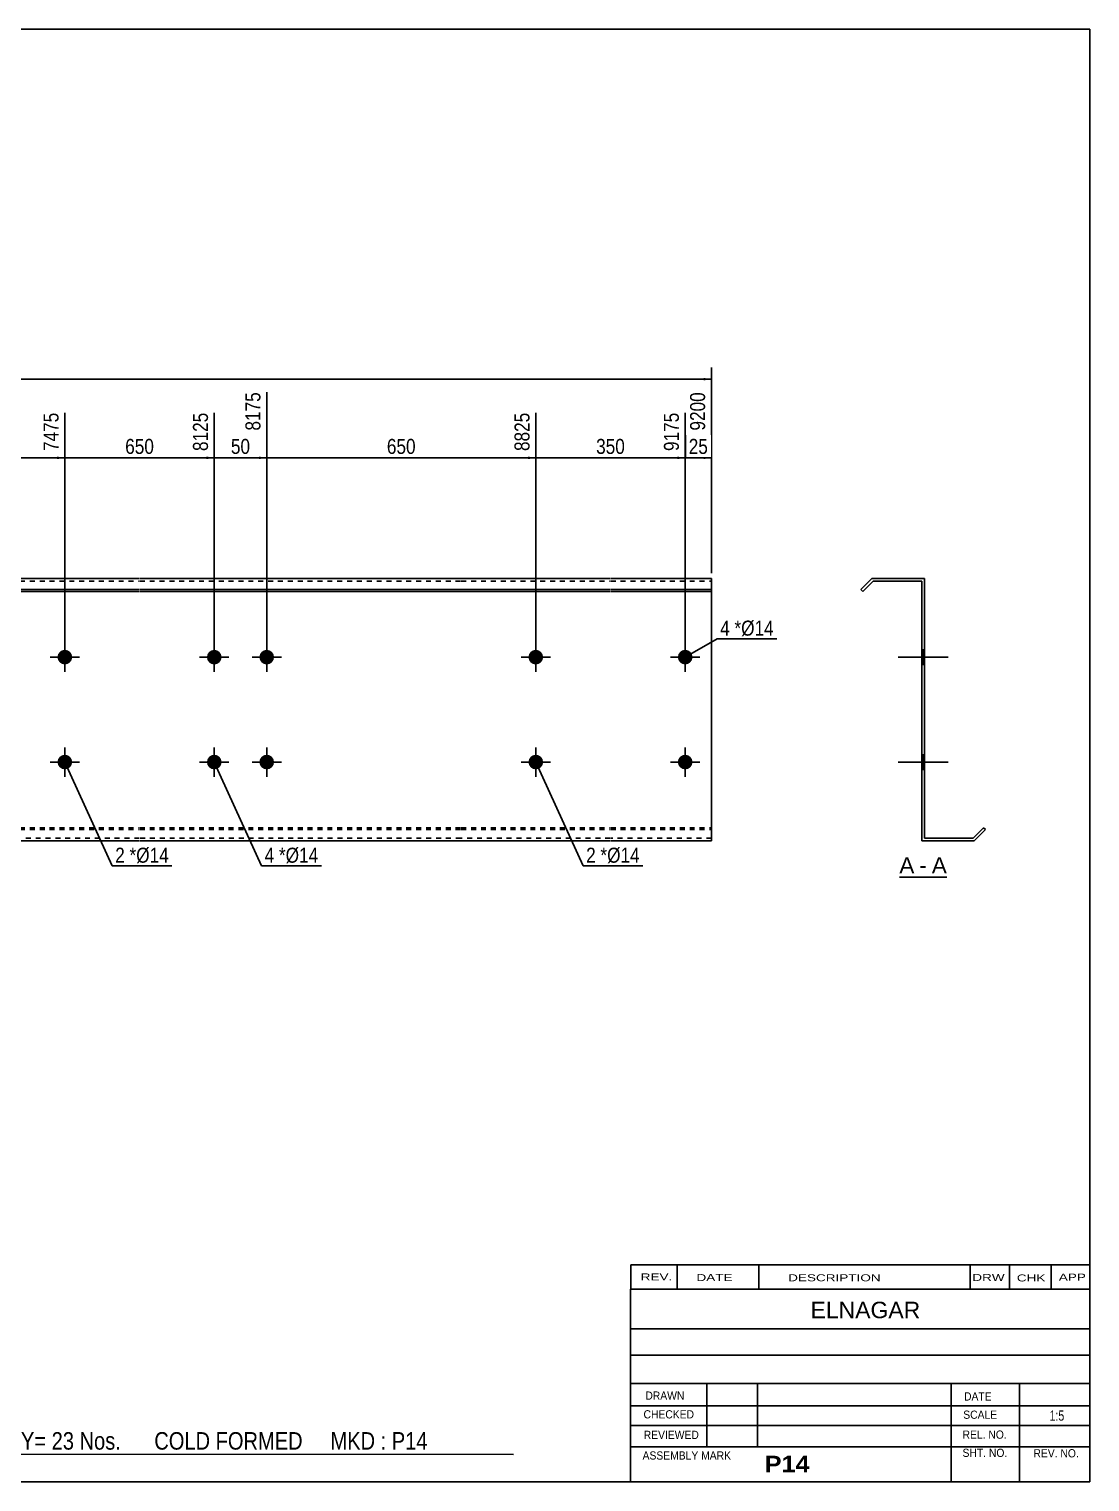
# Model space of a CAD drawing. Header units: millimetres. Extents: x -60 to 343, y -147 to 130.
# Drawn here: x 140.5 to 342.8, y -147.2 to 129.8 of the extents above; entities that cross this region are included whole.
import ezdxf

# ---------------------------------------------------------------- set-up
doc = ezdxf.new("R2010")
doc.units = ezdxf.units.MM
doc.linetypes.add('DXK_LINE_DOT1', pattern=[1.8814, 0.9407, -0.9407])
doc.styles.add('Arial', font='ARIAL.TTF', dxfattribs={"height": 0.2})
doc.styles.add('Arial Bold', font='ARIALBD.TTF', dxfattribs={"height": 0.2})
doc.styles.add('Arial Narrow', font='ARIALN.TTF', dxfattribs={"height": 0.2})

# ---------------------------------------------------------------- blocks, each defined once
blk = doc.blocks.new('Unknown-629276270-1647')
at = {"color": 5, "linetype": 'Continuous'}
for p, q in [((342.8, 129.75), (-57.2, 129.75)), ((-57.2, 129.75), (-57.2, -147.25)), ((342.8, -147.25), (342.8, 129.75)), ((-57.2, -147.25), (342.8, -147.25))]:
    blk.add_line(p, q, dxfattribs=at)
at = {"color": 174, "linetype": 'Continuous', "style": 'Arial'}
blk.add_text('Tekla structures', height=1.9102, rotation=90, dxfattribs=at).set_placement((-57.7, -146.75))
blk = doc.blocks.new('Unknown-629276270-12 - 1221')
at = {"color": 7, "linetype": 'Continuous'}
blk.add_line((306.47, -31.95), (315.5, -31.95), dxfattribs=at)
at = {"color": 0, "linetype": 'Continuous'}
blk.add_wipeout([(309.31, -31.2), (309.31, -28), (306.47, -28), (306.47, -31.2)], dxfattribs=at)
blk.add_wipeout([(311.7, -31.2), (311.7, -28), (310.27, -28), (310.27, -31.2)], dxfattribs=at)
at = {"color": 96, "linetype": 'Continuous', "style": 'Arial'}
blk.add_text('A', height=3.06, dxfattribs=at).set_placement((306.47, -31.2))
at = {"color": 0, "linetype": 'Continuous'}
blk.add_wipeout([(315.5, -31.2), (315.5, -28), (312.66, -28), (312.66, -31.2)], dxfattribs=at)
at = {"color": 96, "linetype": 'Continuous', "style": 'Arial'}
for s, p in [('-', (310.27, -31.2)), ('A', (312.66, -31.2))]:
    blk.add_text(s, height=3.06, dxfattribs=at).set_placement(p)
blk = doc.blocks.new('Bolt-629276270-1207 - 1201')
at = {"linetype": 'Continuous'}
for points in [[(117.48, 10, -1), (120.28, 10, -1)], [(264.23, 10, -1), (267.03, 10, -1)]]:
    blk.add_hatch(color=3, dxfattribs=at).paths.add_polyline_path(points)
at = {"color": 3, "linetype": 'Continuous'}
for p, q in [((118.88, 7.2), (118.88, 12.8)), ((265.63, 7.2), (265.63, 12.8)), ((121.68, 10), (116.08, 10)), ((268.43, 10), (262.83, 10))]:
    blk.add_line(p, q, dxfattribs=at)
blk = doc.blocks.new('Bolt-629276270-1215 - 1201')
at = {"linetype": 'Continuous'}
blk.add_hatch(color=3, dxfattribs=at).paths.add_polyline_path([(145.96, -10, -1), (148.76, -10, -1)])
at = {"color": 3, "linetype": 'Continuous'}
for p, q in [((147.36, -12.8), (147.36, -7.2)), ((150.16, -10), (144.56, -10))]:
    blk.add_line(p, q, dxfattribs=at)
blk = doc.blocks.new('Part-629276270-1204 - 1201')
at = {"color": 2, "linetype": 'Continuous'}
for p, q in [((49.19, 25), (0, 25)), ((0, 25), (0, -25)), ((77.68, 25), (49.29, 25)), ((104.58, 25), (77.78, 25)), ((133.07, 25), (104.68, 25)), ((161.56, 25), (133.17, 25)), ((222.85, 25), (161.66, 25)), ((251.34, 25), (222.95, 25)), ((270.63, 25), (251.44, 25)), ((270.63, -25), (270.63, 25)), ((0, 22.88), (49.19, 22.88)), ((0, 22.53), (49.19, 22.53)), ((49.29, 22.88), (77.68, 22.88)), ((49.29, 22.53), (77.68, 22.53)), ((77.78, 22.88), (104.58, 22.88)), ((77.78, 22.53), (104.58, 22.53)), ((104.68, 22.88), (133.07, 22.88)), ((104.68, 22.53), (133.07, 22.53)), ((133.17, 22.88), (161.56, 22.88)), ((133.17, 22.53), (161.56, 22.53)), ((161.66, 22.88), (222.85, 22.88)), ((161.66, 22.53), (222.85, 22.53)), ((222.95, 22.88), (251.34, 22.88)), ((222.95, 22.53), (251.34, 22.53)), ((251.44, 22.88), (270.63, 22.88)), ((251.44, 22.53), (270.63, 22.53)), ((49.19, -25), (0, -25)), ((77.68, -25), (49.29, -25)), ((104.58, -25), (77.78, -25)), ((133.07, -25), (104.68, -25)), ((161.56, -25), (133.17, -25)), ((222.85, -25), (161.66, -25)), ((251.34, -25), (222.95, -25)), ((270.63, -25), (251.44, -25))]:
    blk.add_line(p, q, dxfattribs=at)
at = {"color": 7, "linetype": 'DXK_LINE_DOT1'}
for p, q in [((0, 24.5), (49.19, 24.5)), ((49.29, 24.5), (77.68, 24.5)), ((77.78, 24.5), (104.58, 24.5)), ((104.68, 24.5), (133.07, 24.5)), ((133.17, 24.5), (161.56, 24.5)), ((161.66, 24.5), (222.85, 24.5)), ((222.95, 24.5), (251.34, 24.5)), ((251.44, 24.5), (270.63, 24.5)), ((0, -22.53), (49.19, -22.53)), ((0, -22.88), (49.19, -22.88)), ((49.19, -24.5), (0, -24.5)), ((49.29, -22.53), (77.68, -22.53)), ((49.29, -22.88), (77.68, -22.88)), ((77.68, -24.5), (49.29, -24.5)), ((77.78, -22.53), (104.58, -22.53)), ((77.78, -22.88), (104.58, -22.88)), ((104.58, -24.5), (77.78, -24.5)), ((104.68, -22.53), (133.07, -22.53)), ((104.68, -22.88), (133.07, -22.88)), ((133.07, -24.5), (104.68, -24.5)), ((133.17, -22.53), (161.56, -22.53)), ((133.17, -22.88), (161.56, -22.88)), ((161.56, -24.5), (133.17, -24.5)), ((161.66, -22.53), (222.85, -22.53)), ((161.66, -22.88), (222.85, -22.88)), ((222.85, -24.5), (161.66, -24.5)), ((222.95, -22.53), (251.34, -22.53)), ((222.95, -22.88), (251.34, -22.88)), ((251.34, -24.5), (222.95, -24.5)), ((251.44, -22.53), (270.63, -22.53)), ((251.44, -22.88), (270.63, -22.88)), ((270.63, -24.5), (251.44, -24.5))]:
    blk.add_line(p, q, dxfattribs=at)
blk = doc.blocks.new('Bolt-629276270-1208 - 1201')
at = {"linetype": 'Continuous'}
for points in [[(117.48, -10, -1), (120.28, -10, -1)], [(264.23, -10, -1), (267.03, -10, -1)]]:
    blk.add_hatch(color=3, dxfattribs=at).paths.add_polyline_path(points)
at = {"color": 3, "linetype": 'Continuous'}
for p, q in [((118.88, -12.8), (118.88, -7.2)), ((265.63, -12.8), (265.63, -7.2)), ((121.68, -10), (116.08, -10)), ((268.43, -10), (262.83, -10))]:
    blk.add_line(p, q, dxfattribs=at)
blk = doc.blocks.new('Bolt-629276270-1211 - 1201')
at = {"linetype": 'Continuous'}
for points in [[(174.45, 10, -1), (177.25, 10, -1)], [(184.45, 10, -1), (187.25, 10, -1)], [(174.45, -10, -1), (177.25, -10, -1)], [(184.45, -10, -1), (187.25, -10, -1)]]:
    blk.add_hatch(color=3, dxfattribs=at).paths.add_polyline_path(points)
at = {"color": 3, "linetype": 'Continuous'}
for p, q in [((175.85, 7.2), (175.85, 12.8)), ((185.85, 7.2), (185.85, 12.8)), ((173.05, 10), (178.65, 10)), ((183.05, 10), (188.65, 10)), ((175.85, -12.8), (175.85, -7.2)), ((185.85, -12.8), (185.85, -7.2)), ((173.05, -10), (178.65, -10)), ((183.05, -10), (188.65, -10))]:
    blk.add_line(p, q, dxfattribs=at)
blk = doc.blocks.new('Bolt-629276270-1212 - 1201')
at = {"linetype": 'Continuous'}
blk.add_hatch(color=3, dxfattribs=at).paths.add_polyline_path([(145.96, 10, -1), (148.76, 10, -1)])
at = {"color": 3, "linetype": 'Continuous'}
for p, q in [((147.36, 7.2), (147.36, 12.8)), ((144.56, 10), (150.16, 10))]:
    blk.add_line(p, q, dxfattribs=at)
blk = doc.blocks.new('Bolt-629276270-1213 - 1201')
at = {"linetype": 'Continuous'}
blk.add_hatch(color=3, dxfattribs=at).paths.add_polyline_path([(235.75, 10, -1), (238.55, 10, -1)])
at = {"color": 3, "linetype": 'Continuous'}
for p, q in [((237.15, 7.2), (237.15, 12.8)), ((234.35, 10), (239.95, 10))]:
    blk.add_line(p, q, dxfattribs=at)
blk = doc.blocks.new('Bolt-629276270-1214 - 1201')
at = {"linetype": 'Continuous'}
blk.add_hatch(color=3, dxfattribs=at).paths.add_polyline_path([(235.75, -10, -1), (238.55, -10, -1)])
at = {"color": 3, "linetype": 'Continuous'}
for p, q in [((237.15, -12.8), (237.15, -7.2)), ((239.95, -10), (234.35, -10))]:
    blk.add_line(p, q, dxfattribs=at)
blk = doc.blocks.new('Bolt-629276270-1224 - 1221')
at = {"linetype": 'Continuous'}
blk.add_hatch(color=3, dxfattribs=at).paths.add_polyline_path([(310.74, 11.4), (310.74, 8.6), (311.24, 8.6), (311.24, 11.4)])
at = {"color": 3, "linetype": 'Continuous'}
for p, q in [((311.24, 11.4), (310.74, 11.4)), ((313.14, 10), (306.54, 10)), ((311.24, 8.6), (310.74, 8.6))]:
    blk.add_line(p, q, dxfattribs=at)
blk = doc.blocks.new('Part-629276270-1222 - 1221')
at = {"color": 2, "linetype": 'Continuous'}
for p, q in [((301.24, 25), (299.11, 22.88)), ((301.24, 25), (311.24, 25)), ((311.24, -24.5), (311.24, 25)), ((299.11, 22.88), (299.47, 22.53)), ((301.44, 24.5), (299.47, 22.53)), ((301.44, 24.5), (310.74, 24.5)), ((310.74, 24.5), (310.74, -25)), ((320.53, -24.5), (311.24, -24.5)), ((320.53, -24.5), (322.5, -22.53)), ((320.74, -25), (322.86, -22.88)), ((322.86, -22.88), (322.5, -22.53)), ((320.74, -25), (310.74, -25))]:
    blk.add_line(p, q, dxfattribs=at)
blk = doc.blocks.new('Bolt-629276270-1223 - 1221')
at = {"linetype": 'Continuous'}
for points in [[(310.74, 11.4), (310.74, 8.6), (311.24, 8.6), (311.24, 11.4)], [(310.74, 11.4), (310.74, 8.6), (311.24, 8.6), (311.24, 11.4)], [(310.74, -8.6), (310.74, -11.4), (311.24, -11.4), (311.24, -8.6)], [(310.74, -8.6), (310.74, -11.4), (311.24, -11.4), (311.24, -8.6)]]:
    blk.add_hatch(color=3, dxfattribs=at).paths.add_polyline_path(points)
at = {"color": 3, "linetype": 'Continuous'}
for p, q in [((311.24, 11.4), (310.74, 11.4)), ((311.24, 11.4), (310.74, 11.4)), ((313.84, 10), (306.24, 10)), ((313.84, 10), (306.24, 10)), ((311.24, 8.6), (310.74, 8.6)), ((311.24, 8.6), (310.74, 8.6)), ((313.84, -10), (306.24, -10)), ((313.84, -10), (306.24, -10)), ((311.24, -8.6), (310.74, -8.6)), ((311.24, -8.6), (310.74, -8.6)), ((311.24, -11.4), (310.74, -11.4)), ((311.24, -11.4), (310.74, -11.4))]:
    blk.add_line(p, q, dxfattribs=at)
blk = doc.blocks.new('Bolt-629276270-1225 - 1221')
at = {"linetype": 'Continuous'}
blk.add_hatch(color=3, dxfattribs=at).paths.add_polyline_path([(310.74, 11.4), (310.74, 8.6), (311.24, 8.6), (311.24, 11.4)])
blk.add_hatch(color=3, dxfattribs=at).paths.add_polyline_path([(310.74, 11.4), (310.74, 8.6), (311.24, 8.6), (311.24, 11.4)])
at = {"color": 3, "linetype": 'Continuous'}
for p, q in [((310.74, 11.4), (311.24, 11.4)), ((310.74, 11.4), (311.24, 11.4)), ((309.14, 10), (315.74, 10)), ((309.14, 10), (315.74, 10)), ((310.74, 8.6), (311.24, 8.6)), ((310.74, 8.6), (311.24, 8.6))]:
    blk.add_line(p, q, dxfattribs=at)
blk = doc.blocks.new('Bolt-629276270-1226 - 1221')
at = {"linetype": 'Continuous'}
blk.add_hatch(color=3, dxfattribs=at).paths.add_polyline_path([(310.74, -8.6), (310.74, -11.4), (311.24, -11.4), (311.24, -8.6)])
blk.add_hatch(color=3, dxfattribs=at).paths.add_polyline_path([(310.74, -8.6), (310.74, -11.4), (311.24, -11.4), (311.24, -8.6)])
at = {"color": 3, "linetype": 'Continuous'}
for p, q in [((309.14, -10), (315.74, -10)), ((309.14, -10), (315.74, -10)), ((310.74, -8.6), (311.24, -8.6)), ((310.74, -8.6), (311.24, -8.6)), ((310.74, -11.4), (311.24, -11.4)), ((310.74, -11.4), (311.24, -11.4))]:
    blk.add_line(p, q, dxfattribs=at)
blk = doc.blocks.new('Bolt-629276270-1227 - 1221')
at = {"linetype": 'Continuous'}
for points in [[(311.24, 8.6), (311.24, 11.4), (310.74, 11.4), (310.74, 8.6)], [(311.24, -11.4), (311.24, -8.6), (310.74, -8.6), (310.74, -11.4)]]:
    blk.add_hatch(color=3, dxfattribs=at).paths.add_polyline_path(points)
at = {"color": 3, "linetype": 'Continuous'}
for p, q in [((311.24, 11.4), (310.74, 11.4)), ((311.24, 10), (306.74, 10)), ((311.24, 8.6), (310.74, 8.6)), ((311.24, -10), (306.74, -10)), ((311.24, -8.6), (310.74, -8.6)), ((311.24, -11.4), (310.74, -11.4))]:
    blk.add_line(p, q, dxfattribs=at)
blk = doc.blocks.new('Bolt-629276270-1228 - 1221')
at = {"linetype": 'Continuous'}
blk.add_hatch(color=3, dxfattribs=at).paths.add_polyline_path([(310.74, -8.6), (310.74, -11.4), (311.24, -11.4), (311.24, -8.6)])
at = {"color": 3, "linetype": 'Continuous'}
for p, q in [((312.84, -10), (306.24, -10)), ((311.24, -8.6), (310.74, -8.6)), ((311.24, -11.4), (310.74, -11.4))]:
    blk.add_line(p, q, dxfattribs=at)
blk = doc.blocks.new('Bolt-629276270-1229 - 1221')
at = {"linetype": 'Continuous'}
for points in [[(310.74, 11.4), (310.74, 8.6), (311.24, 8.6), (311.24, 11.4)], [(310.74, 11.4), (310.74, 8.6), (311.24, 8.6), (311.24, 11.4)], [(310.74, -8.6), (310.74, -11.4), (311.24, -11.4), (311.24, -8.6)], [(310.74, -8.6), (310.74, -11.4), (311.24, -11.4), (311.24, -8.6)]]:
    blk.add_hatch(color=3, dxfattribs=at).paths.add_polyline_path(points)
at = {"color": 3, "linetype": 'Continuous'}
for p, q in [((311.24, 11.4), (310.74, 11.4)), ((311.24, 11.4), (310.74, 11.4)), ((313.84, 10), (306.24, 10)), ((313.84, 10), (306.24, 10)), ((311.24, 8.6), (310.74, 8.6)), ((311.24, 8.6), (310.74, 8.6)), ((313.84, -10), (306.24, -10)), ((313.84, -10), (306.24, -10)), ((311.24, -8.6), (310.74, -8.6)), ((311.24, -8.6), (310.74, -8.6)), ((311.24, -11.4), (310.74, -11.4)), ((311.24, -11.4), (310.74, -11.4))]:
    blk.add_line(p, q, dxfattribs=at)
blk = doc.blocks.new('Bolt-629276270-1230 - 1221')
at = {"linetype": 'Continuous'}
blk.add_hatch(color=3, dxfattribs=at).paths.add_polyline_path([(310.74, 11.4), (310.74, 8.6), (311.24, 8.6), (311.24, 11.4)])
at = {"color": 3, "linetype": 'Continuous'}
for p, q in [((311.24, 11.4), (310.74, 11.4)), ((313.14, 10), (306.54, 10)), ((311.24, 8.6), (310.74, 8.6))]:
    blk.add_line(p, q, dxfattribs=at)
blk = doc.blocks.new('Bolt-629276270-1231 - 1221')
at = {"linetype": 'Continuous'}
blk.add_hatch(color=3, dxfattribs=at).paths.add_polyline_path([(310.74, 11.4), (310.74, 8.6), (311.24, 8.6), (311.24, 11.4)])
at = {"color": 3, "linetype": 'Continuous'}
for p, q in [((311.24, 11.4), (310.74, 11.4)), ((313.14, 10), (306.54, 10)), ((311.24, 8.6), (310.74, 8.6))]:
    blk.add_line(p, q, dxfattribs=at)
blk = doc.blocks.new('Bolt-629276270-1232 - 1221')
at = {"linetype": 'Continuous'}
blk.add_hatch(color=3, dxfattribs=at).paths.add_polyline_path([(310.74, -8.6), (310.74, -11.4), (311.24, -11.4), (311.24, -8.6)])
at = {"color": 3, "linetype": 'Continuous'}
for p, q in [((309.14, -10), (315.74, -10)), ((310.74, -8.6), (311.24, -8.6)), ((310.74, -11.4), (311.24, -11.4))]:
    blk.add_line(p, q, dxfattribs=at)
blk = doc.blocks.new('Bolt-629276270-1233 - 1221')
at = {"linetype": 'Continuous'}
blk.add_hatch(color=3, dxfattribs=at).paths.add_polyline_path([(310.74, -8.6), (310.74, -11.4), (311.24, -11.4), (311.24, -8.6)])
at = {"color": 3, "linetype": 'Continuous'}
for p, q in [((309.14, -10), (315.74, -10)), ((310.74, -8.6), (311.24, -8.6)), ((310.74, -11.4), (311.24, -11.4))]:
    blk.add_line(p, q, dxfattribs=at)
blk = doc.blocks.new('StraightDimension-629276270-1320 - 1201')
at = {"linetype": 'Continuous'}
for points in [[(1.5, 62.75), (0, 63), (1.5, 63.25)], [(269.13, 63.25), (270.63, 63), (269.13, 62.75)]]:
    blk.add_hatch(color=7, dxfattribs=at).paths.add_polyline_path(points)
at = {"color": 7, "linetype": 'Continuous'}
for p, q in [((0, 26), (0, 65.25)), ((270.63, 26), (270.63, 65.25)), ((0, 63), (270.63, 63))]:
    blk.add_line(p, q, dxfattribs=at)
at = {"color": 0}
blk.add_wipeout([(139.57, 63.15), (139.57, 67.35), (131.06, 67.35), (131.06, 63.15)], dxfattribs=at)
at = {"color": 3, "style": 'Arial Narrow'}
blk.add_text('9200', height=2.863, dxfattribs=at).set_placement((131.66, 63.75))
blk = doc.blocks.new('StraightDimension-629276270-1249 - 1201')
at = {"linetype": 'Continuous'}
blk.add_hatch(color=7, dxfattribs=at).paths.add_polyline_path([(269.13, 48.25), (270.63, 48), (269.13, 47.75)])
at = {"color": 7, "linetype": 'Continuous'}
for p, q in [((270.63, 26), (270.63, 60.51)), ((265.63, 11), (265.63, 56.61)), ((265.63, 48), (270.63, 48))]:
    blk.add_line(p, q, dxfattribs=at)
at = {"color": 0}
blk.add_wipeout([(270.56, 48.15), (270.56, 52.35), (265.71, 52.35), (265.71, 48.15)], dxfattribs=at)
at = {"color": 0, "linetype": 'Continuous'}
blk.add_wipeout([(270.03, 61.11), (265.83, 61.11), (265.83, 52.6), (270.03, 52.6)], dxfattribs=at)
at = {"color": 3, "linetype": 'Continuous', "style": 'Arial Narrow'}
blk.add_text('9200', height=2.863, rotation=90.0002, dxfattribs=at).set_placement((269.43, 53.2))
at = {"color": 3, "style": 'Arial Narrow'}
blk.add_text('25', height=2.863, dxfattribs=at).set_placement((266.31, 48.75))
blk = doc.blocks.new('StraightDimension-629276270-1250 - 1201')
at = {"linetype": 'Continuous'}
blk.add_hatch(color=7, dxfattribs=at).paths.add_polyline_path([(264.13, 48.25), (265.63, 48), (264.13, 47.75)])
at = {"color": 7, "linetype": 'Continuous'}
for p, q in [((237.15, 11), (237.15, 56.61)), ((265.63, 11), (265.63, 56.61)), ((237.15, 48), (265.63, 48))]:
    blk.add_line(p, q, dxfattribs=at)
at = {"color": 0, "linetype": 'Continuous'}
blk.add_wipeout([(265.03, 57.21), (260.83, 57.21), (260.83, 48.7), (265.03, 48.7)], dxfattribs=at)
at = {"color": 0}
blk.add_wipeout([(254.73, 48.15), (254.73, 52.35), (248.05, 52.35), (248.05, 48.15)], dxfattribs=at)
at = {"color": 3, "linetype": 'Continuous', "style": 'Arial Narrow'}
blk.add_text('9175', height=2.863, rotation=90.0002, dxfattribs=at).set_placement((264.43, 49.3))
at = {"color": 3, "style": 'Arial Narrow'}
blk.add_text('350', height=2.863, dxfattribs=at).set_placement((248.65, 48.75))
blk = doc.blocks.new('StraightDimension-629276270-1251 - 1201')
at = {"linetype": 'Continuous'}
blk.add_hatch(color=7, dxfattribs=at).paths.add_polyline_path([(235.65, 48.25), (237.15, 48), (235.65, 47.75)])
at = {"color": 7, "linetype": 'Continuous'}
for p, q in [((185.85, 11), (185.85, 60.51)), ((237.15, 11), (237.15, 56.61)), ((185.85, 48), (237.15, 48))]:
    blk.add_line(p, q, dxfattribs=at)
at = {"color": 0, "linetype": 'Continuous'}
blk.add_wipeout([(236.55, 57.21), (232.35, 57.21), (232.35, 48.7), (236.55, 48.7)], dxfattribs=at)
at = {"color": 0}
blk.add_wipeout([(214.84, 48.15), (214.84, 52.35), (208.16, 52.35), (208.16, 48.15)], dxfattribs=at)
at = {"color": 3, "linetype": 'Continuous', "style": 'Arial Narrow'}
blk.add_text('8825', height=2.863, rotation=90.0002, dxfattribs=at).set_placement((235.95, 49.3))
at = {"color": 3, "style": 'Arial Narrow'}
blk.add_text('650', height=2.863, dxfattribs=at).set_placement((208.76, 48.75))
blk = doc.blocks.new('StraightDimension-629276270-1252 - 1201')
at = {"linetype": 'Continuous'}
blk.add_hatch(color=7, dxfattribs=at).paths.add_polyline_path([(184.35, 48.25), (185.85, 48), (184.35, 47.75)])
at = {"color": 7, "linetype": 'Continuous'}
for p, q in [((185.85, 11), (185.85, 60.51)), ((175.85, 11), (175.85, 56.61)), ((175.85, 48), (185.85, 48))]:
    blk.add_line(p, q, dxfattribs=at)
at = {"color": 0}
blk.add_wipeout([(183.28, 48.15), (183.28, 52.35), (178.42, 52.35), (178.42, 48.15)], dxfattribs=at)
at = {"color": 0, "linetype": 'Continuous'}
blk.add_wipeout([(185.25, 61.11), (181.05, 61.11), (181.05, 52.6), (185.25, 52.6)], dxfattribs=at)
at = {"color": 3, "linetype": 'Continuous', "style": 'Arial Narrow'}
blk.add_text('8175', height=2.863, rotation=90.0002, dxfattribs=at).set_placement((184.65, 53.2))
at = {"color": 3, "style": 'Arial Narrow'}
blk.add_text('50', height=2.863, dxfattribs=at).set_placement((179.02, 48.75))
blk = doc.blocks.new('StraightDimension-629276270-1253 - 1201')
at = {"linetype": 'Continuous'}
blk.add_hatch(color=7, dxfattribs=at).paths.add_polyline_path([(174.35, 48.25), (175.85, 48), (174.35, 47.75)])
at = {"color": 7, "linetype": 'Continuous'}
for p, q in [((147.36, 11), (147.36, 56.61)), ((175.85, 11), (175.85, 56.61)), ((147.36, 48), (175.85, 48))]:
    blk.add_line(p, q, dxfattribs=at)
at = {"color": 0, "linetype": 'Continuous'}
blk.add_wipeout([(175.25, 57.21), (171.05, 57.21), (171.05, 48.7), (175.25, 48.7)], dxfattribs=at)
at = {"color": 0}
blk.add_wipeout([(164.95, 48.15), (164.95, 52.35), (158.27, 52.35), (158.27, 48.15)], dxfattribs=at)
at = {"color": 3, "linetype": 'Continuous', "style": 'Arial Narrow'}
blk.add_text('8125', height=2.863, rotation=90.0002, dxfattribs=at).set_placement((174.65, 49.3))
at = {"color": 3, "style": 'Arial Narrow'}
blk.add_text('650', height=2.863, dxfattribs=at).set_placement((158.87, 48.75))
blk = doc.blocks.new('StraightDimension-629276270-1254 - 1201')
at = {"linetype": 'Continuous'}
blk.add_hatch(color=7, dxfattribs=at).paths.add_polyline_path([(145.86, 48.25), (147.36, 48), (145.86, 47.75)])
at = {"color": 7, "linetype": 'Continuous'}
for p, q in [((118.88, 11), (118.88, 56.61)), ((147.36, 11), (147.36, 56.61)), ((118.88, 48), (147.36, 48))]:
    blk.add_line(p, q, dxfattribs=at)
at = {"color": 0, "linetype": 'Continuous'}
blk.add_wipeout([(146.76, 57.21), (142.56, 57.21), (142.56, 48.7), (146.76, 48.7)], dxfattribs=at)
at = {"color": 0}
blk.add_wipeout([(136.46, 48.15), (136.46, 52.35), (129.78, 52.35), (129.78, 48.15)], dxfattribs=at)
at = {"color": 3, "linetype": 'Continuous', "style": 'Arial Narrow'}
blk.add_text('7475', height=2.863, rotation=90.0002, dxfattribs=at).set_placement((146.16, 49.3))
at = {"color": 3, "style": 'Arial Narrow'}
blk.add_text('350', height=2.863, dxfattribs=at).set_placement((130.38, 48.75))
blk = doc.blocks.new('CBS_CALLOFF-629276270-1683')
at = {"color": 7, "linetype": 'Continuous'}
blk.add_line((116.68, -141.98), (232.91, -142), dxfattribs=at)
at = {"color": 3, "linetype": 'Continuous', "style": 'Arial Narrow'}
blk.add_text('QTY= 23 Nos.      COLD FORMED     MKD : P14', height=3.3405, dxfattribs=at).set_placement((133.68, -141.09))
blk = doc.blocks.new('CBS_NAME_BLOG-629276270-1684')
at = {"color": 7, "linetype": 'Continuous'}
for p, q in [((255.21, -110.5), (342.73, -110.5)), ((255.21, -147.21), (255.21, -110.5)), ((255.21, -118.04), (342.73, -118.04)), ((255.28, -123.09), (342.8, -123.09)), ((255.21, -128.46), (342.73, -128.46)), ((269.73, -140.57), (269.73, -128.47)), ((279.42, -140.54), (279.42, -128.47)), ((316.33, -147.21), (316.33, -128.48)), ((329.38, -147.21), (329.38, -128.47)), ((255.22, -132.76), (342.8, -132.74)), ((255.21, -136.51), (342.73, -136.51)), ((255.21, -140.55), (342.73, -140.55)), ((255.21, -147.25), (342.8, -147.25))]:
    blk.add_line(p, q, dxfattribs=at)
at = {"color": 3, "linetype": 'Continuous', "style": 'Arial'}
blk.add_text('ELNAGAR', height=3.133, dxfattribs=at).set_placement((289.53, -116.03))
at = {"color": 3, "linetype": 'Continuous'}
for s, height, style, width, p in [('DRAWN', 1.566, 'Arial', 0.9, (258.04, -131.57)), ('DATE', 1.566, 'Arial', 0.9, (318.8, -131.73)), ('CHECKED', 1.566, 'Arial', 0.9, (257.69, -135.14)), ('SCALE', 1.566, 'Arial', 0.9, (318.65, -135.21)), ('1:5', 1.957, 'Arial Narrow', 0.9, (335.1, -135.57)), ('REVIEWED', 1.566, 'Arial', 0.9, (257.73, -139.06)), ('REL. NO.', 1.566, 'Arial', 0.9, (318.51, -139.01)), ('SHT. NO.', 1.566, 'Arial', 0.9, (318.51, -142.48)), ('REV. NO.', 1.566, 'Arial', 0.9, (332.03, -142.57)), ('ASSEMBLY MARK', 1.5663, 'Arial', 0.9, (257.51, -142.99)), ('P14', 3.131, 'Arial Bold', 1.1, (280.79, -145.39))]:
    blk.add_text(s, height=height, dxfattribs=dict(at, style=style, width=width)).set_placement(p)
blk = doc.blocks.new('CBS_REVISION-629276270-1685')
at = {"color": 7, "linetype": 'Continuous'}
for p, q in [((255.29, -105.87), (342.79, -105.87)), ((255.29, -105.87), (255.29, -110.5)), ((264.09, -105.87), (264.09, -110.5)), ((279.68, -105.87), (279.68, -110.44)), ((319.94, -105.87), (319.94, -110.5)), ((327.48, -105.87), (327.48, -110.5)), ((335.43, -105.87), (335.43, -110.5)), ((255.29, -110.5), (342.79, -110.5))]:
    blk.add_line(p, q, dxfattribs=at)
at = {"color": 7, "style": 'Arial Narrow', "width": 1.7}
for s, height, p in [('REV.', 1.326, (257.15, -108.82)), ('DATE', 1.326, (267.78, -108.94)), ('DESCRIPTION', 1.3257, (285.26, -108.99)), ('DRW', 1.326, (320.37, -108.93)), ('CHK', 1.326, (328.86, -109.02)), ('APP', 1.326, (336.86, -108.87))]:
    blk.add_text(s, height=height, dxfattribs=at).set_placement(p)
blk = doc.blocks.new('Mark-629276270-1351 - 1201')
at = {"color": 0}
blk.add_wipeout([(187.28, -29.19), (187.28, -26.19), (185.45, -26.19), (185.45, -29.19)], dxfattribs=at)
blk.add_wipeout([(187.28, -29.19), (187.28, -26.19), (185.45, -26.19), (185.45, -29.19)], dxfattribs=at)
at = {"color": 7, "linetype": 'Continuous'}
blk.add_line((175.85, -10), (184.85, -29.79), dxfattribs=at)
at = {"color": 0}
blk.add_wipeout([(189.46, -29.19), (189.46, -26.19), (188.18, -26.19), (188.18, -29.19)], dxfattribs=at)
blk.add_wipeout([(189.46, -29.19), (189.46, -26.19), (188.18, -26.19), (188.18, -29.19)], dxfattribs=at)
at = {"color": 3, "style": 'Arial Narrow'}
blk.add_text('4', height=2.86, dxfattribs=at).set_placement((185.45, -29.19))
at = {"color": 0}
blk.add_wipeout([(195.67, -29.19), (195.67, -26.19), (189.46, -26.19), (189.46, -29.19)], dxfattribs=at)
blk.add_wipeout([(195.67, -29.19), (195.67, -26.19), (189.46, -26.19), (189.46, -29.19)], dxfattribs=at)
at = {"color": 7, "linetype": 'Continuous'}
blk.add_line((184.85, -29.79), (196.27, -29.79), dxfattribs=at)
at = {"color": 3, "style": 'Arial Narrow'}
for s, height, p in [('*', 2.86, (188.18, -29.19)), ('Ø14', 2.863, (189.46, -29.19))]:
    blk.add_text(s, height=height, dxfattribs=at).set_placement(p)
blk = doc.blocks.new('MarkSet-629276270-1339 - 1201')
at = {"color": 0}
blk.add_wipeout([(158.79, -29.19), (158.79, -26.19), (156.96, -26.19), (156.96, -29.19)], dxfattribs=at)
blk.add_wipeout([(158.79, -29.19), (158.79, -26.19), (156.96, -26.19), (156.96, -29.19)], dxfattribs=at)
at = {"color": 7, "linetype": 'Continuous'}
blk.add_line((147.36, -10), (156.36, -29.79), dxfattribs=at)
at = {"color": 0}
blk.add_wipeout([(160.97, -29.19), (160.97, -26.19), (159.69, -26.19), (159.69, -29.19)], dxfattribs=at)
blk.add_wipeout([(160.97, -29.19), (160.97, -26.19), (159.69, -26.19), (159.69, -29.19)], dxfattribs=at)
at = {"color": 3, "style": 'Arial Narrow'}
blk.add_text('2', height=2.86, dxfattribs=at).set_placement((156.96, -29.19))
at = {"color": 0}
blk.add_wipeout([(167.18, -29.19), (167.18, -26.19), (160.97, -26.19), (160.97, -29.19)], dxfattribs=at)
blk.add_wipeout([(167.18, -29.19), (167.18, -26.19), (160.97, -26.19), (160.97, -29.19)], dxfattribs=at)
at = {"color": 7, "linetype": 'Continuous'}
blk.add_line((156.36, -29.79), (167.78, -29.79), dxfattribs=at)
at = {"color": 3, "style": 'Arial Narrow'}
for s, height, p in [('*', 2.86, (159.69, -29.19)), ('Ø14', 2.863, (160.97, -29.19))]:
    blk.add_text(s, height=height, dxfattribs=at).set_placement(p)
blk = doc.blocks.new('MarkSet-629276270-1334 - 1201')
at = {"color": 0}
blk.add_wipeout([(274.12, 14.1), (274.12, 17.1), (272.3, 17.1), (272.3, 14.1)], dxfattribs=at)
blk.add_wipeout([(274.12, 14.1), (274.12, 17.1), (272.3, 17.1), (272.3, 14.1)], dxfattribs=at)
at = {"color": 7, "linetype": 'Continuous'}
blk.add_line((265.63, 10), (271.7, 13.5), dxfattribs=at)
at = {"color": 0}
blk.add_wipeout([(276.3, 14.1), (276.3, 17.1), (275.02, 17.1), (275.02, 14.1)], dxfattribs=at)
blk.add_wipeout([(276.3, 14.1), (276.3, 17.1), (275.02, 17.1), (275.02, 14.1)], dxfattribs=at)
at = {"color": 3, "style": 'Arial Narrow'}
blk.add_text('4', height=2.86, dxfattribs=at).set_placement((272.3, 14.1))
at = {"color": 0}
blk.add_wipeout([(282.51, 14.1), (282.51, 17.1), (276.3, 17.1), (276.3, 14.1)], dxfattribs=at)
blk.add_wipeout([(282.51, 14.1), (282.51, 17.1), (276.3, 17.1), (276.3, 14.1)], dxfattribs=at)
at = {"color": 7, "linetype": 'Continuous'}
blk.add_line((271.7, 13.5), (283.11, 13.5), dxfattribs=at)
at = {"color": 3, "style": 'Arial Narrow'}
for s, height, p in [('*', 2.86, (275.02, 14.1)), ('Ø14', 2.863, (276.3, 14.1))]:
    blk.add_text(s, height=height, dxfattribs=at).set_placement(p)
blk = doc.blocks.new('MarkSet-629276270-1344 - 1201')
at = {"color": 0}
blk.add_wipeout([(248.57, -29.19), (248.57, -26.19), (246.75, -26.19), (246.75, -29.19)], dxfattribs=at)
blk.add_wipeout([(248.57, -29.19), (248.57, -26.19), (246.75, -26.19), (246.75, -29.19)], dxfattribs=at)
at = {"color": 7, "linetype": 'Continuous'}
blk.add_line((237.15, -10), (246.15, -29.79), dxfattribs=at)
at = {"color": 0}
blk.add_wipeout([(250.75, -29.19), (250.75, -26.19), (249.47, -26.19), (249.47, -29.19)], dxfattribs=at)
blk.add_wipeout([(250.75, -29.19), (250.75, -26.19), (249.47, -26.19), (249.47, -29.19)], dxfattribs=at)
at = {"color": 3, "style": 'Arial Narrow'}
blk.add_text('2', height=2.86, dxfattribs=at).set_placement((246.75, -29.19))
at = {"color": 0}
blk.add_wipeout([(256.96, -29.19), (256.96, -26.19), (250.75, -26.19), (250.75, -29.19)], dxfattribs=at)
blk.add_wipeout([(256.96, -29.19), (256.96, -26.19), (250.75, -26.19), (250.75, -29.19)], dxfattribs=at)
at = {"color": 7, "linetype": 'Continuous'}
blk.add_line((246.15, -29.79), (257.56, -29.79), dxfattribs=at)
at = {"color": 3, "style": 'Arial Narrow'}
for s, height, p in [('*', 2.86, (249.47, -29.19)), ('Ø14', 2.863, (250.75, -29.19))]:
    blk.add_text(s, height=height, dxfattribs=at).set_placement(p)

msp = doc.modelspace()

# ---------------------------------------------------------------- block references
for name in ['Unknown-629276270-1647', 'Part-629276270-1204 - 1201', 'Part-629276270-1222 - 1221', 'Bolt-629276270-1207 - 1201', 'Bolt-629276270-1212 - 1201', 'Bolt-629276270-1211 - 1201', 'Bolt-629276270-1213 - 1201', 'Bolt-629276270-1223 - 1221', 'Bolt-629276270-1229 - 1221', 'Bolt-629276270-1224 - 1221', 'Bolt-629276270-1230 - 1221', 'Bolt-629276270-1231 - 1221', 'Bolt-629276270-1227 - 1221', 'Bolt-629276270-1225 - 1221', 'Bolt-629276270-1208 - 1201', 'Bolt-629276270-1215 - 1201', 'Bolt-629276270-1214 - 1201', 'Bolt-629276270-1228 - 1221', 'Bolt-629276270-1226 - 1221', 'Bolt-629276270-1232 - 1221', 'Bolt-629276270-1233 - 1221', 'CBS_REVISION-629276270-1685', 'CBS_NAME_BLOG-629276270-1684', 'CBS_CALLOFF-629276270-1683']:
    msp.add_blockref(name, (0, 0))

# ---------------------------------------------------------------- next in the draw order: block references
for name in ['StraightDimension-629276270-1320 - 1201', 'MarkSet-629276270-1339 - 1201', 'Mark-629276270-1351 - 1201', 'MarkSet-629276270-1344 - 1201', 'Unknown-629276270-12 - 1221']:
    msp.add_blockref(name, (0, 0))

# ---------------------------------------------------------------- next in the draw order: block references
msp.add_blockref('StraightDimension-629276270-1249 - 1201', (0, 0))

# ---------------------------------------------------------------- next in the draw order: block references
msp.add_blockref('StraightDimension-629276270-1250 - 1201', (0, 0))

# ---------------------------------------------------------------- next in the draw order: block references
for name in ['StraightDimension-629276270-1251 - 1201', 'MarkSet-629276270-1334 - 1201']:
    msp.add_blockref(name, (0, 0))

# ---------------------------------------------------------------- next in the draw order: block references
msp.add_blockref('StraightDimension-629276270-1252 - 1201', (0, 0))

# ---------------------------------------------------------------- next in the draw order: block references
msp.add_blockref('StraightDimension-629276270-1253 - 1201', (0, 0))

# ---------------------------------------------------------------- next in the draw order: block references
msp.add_blockref('StraightDimension-629276270-1254 - 1201', (0, 0))

doc.saveas('drawing.dxf')
